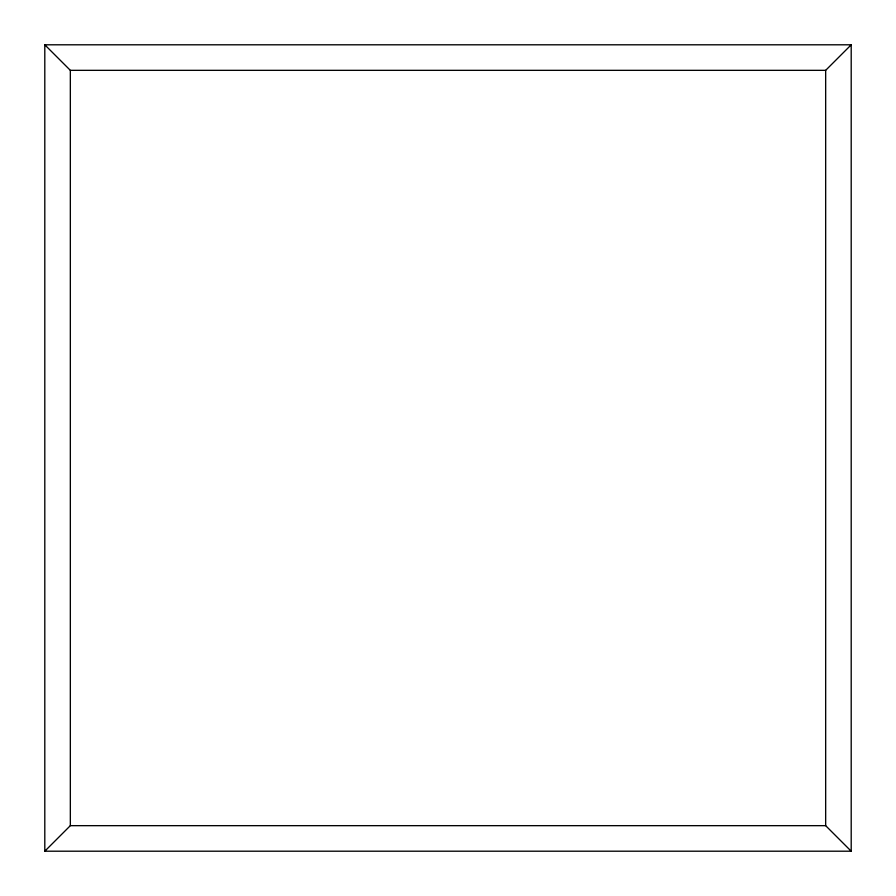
<?xml version="1.0" encoding="UTF-8"?>
<svg xmlns="http://www.w3.org/2000/svg" width="896" height="896" viewBox="0 0 896 896"><rect width="100%" height="100%" fill="white"/><g stroke="black" fill="none" stroke-linecap="round" stroke-linejoin="round"><path stroke-width="1.34" d="M44.8 851.2L70.336 825.664L825.664 825.664L851.2 851.2L851.2 44.8L44.8 44.8L44.8 851.2L851.2 851.2M825.664 825.664L825.664 70.336L851.2 44.8M44.8 44.8L70.336 70.336L825.664 70.336M70.336 70.336L70.336 825.664"/></g></svg>
